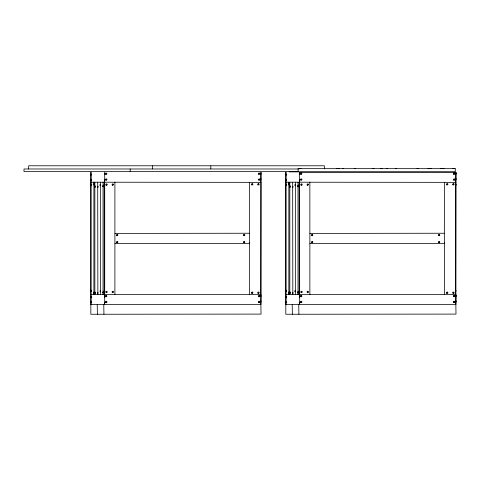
<?xml version="1.0" encoding="UTF-8"?>
<svg xmlns="http://www.w3.org/2000/svg" width="480" height="480" viewBox="0 0 480 480"><rect width="100%" height="100%" fill="white"/><g stroke="black" fill="none" stroke-linecap="round" stroke-linejoin="round"><path stroke-width="0.72" d="M90.84 184.518L90.84 184.872M90.894 184.866C90.9 186.732 90.804 182.568 90.924 184.698M90.966 179.67C91.026 182.052 91.014 177.978 91.02 179.76L91.02 179.676M90.966 174.378C91.086 176.748 90.924 172.554 91.05 174.552M91.05 179.85L91.02 179.934M90.966 296.814C91.05 299.166 91.014 295.38 91.02 296.904M90.924 290.838C90.804 292.896 90.834 288.774 90.924 290.67M91.05 302.286C90.948 304.254 91.014 300.408 91.02 302.196L91.02 302.118M91.188 290.664L91.188 291.012M91.242 291.006L91.218 290.154L91.218 291.522L91.272 290.922M93.99 184.488L93.96 183.63L93.936 184.23M93.99 292.89L93.96 292.032L93.936 292.626M94.758 186.498C94.716 184.668 94.806 188.616 94.704 186.582M94.788 186.582L94.77 186.924L94.788 186.498M95.052 186.582L95.082 185.904L95.136 186.582M95.052 292.548L95.052 292.902M95.106 292.896L95.082 292.044L95.1 292.638M97.776 186.864L97.824 186.18L97.86 186.864M97.86 187.038C97.698 185.436 97.878 188.712 97.806 186.948L97.806 187.032M97.776 292.92C97.824 294.858 97.842 291.552 97.806 292.92L97.782 292.77M100.158 184.866L100.158 185.22M100.206 185.13C100.206 186.966 100.146 183.114 100.242 184.956M100.446 184.866L100.446 185.22M100.53 185.04C100.398 182.946 100.524 187.056 100.5 185.208M100.236 291.354C100.206 289.584 100.092 292.458 100.242 291.27M100.53 291.186L100.476 291.864L100.476 290.502L100.53 291.27M103.164 186.264L103.218 185.58L103.254 186.264M103.248 186.438C103.08 184.854 103.278 188.106 103.2 186.348L103.2 186.432M103.014 292.578L102.96 291.924M103.17 292.164L103.218 291.72L103.218 293.088L103.248 292.23M104.046 185.256L104.046 185.61M104.1 185.598C104.118 187.722 104.01 183.012 104.13 185.43M104.352 180.15L104.352 180.504M104.406 180.24C104.388 178.446 104.34 182.298 104.436 180.33M104.13 291.576L104.082 292.254L104.082 290.892L104.13 291.66M104.358 296.514L104.388 295.83L104.442 296.514M104.394 291.396L104.394 291.75M104.358 302.592L104.388 303.45L104.358 302.766M104.424 296.334L104.388 297.192L104.436 296.346M104.442 291.402L104.424 292.254L104.424 290.892L104.442 291.486M104.442 302.766C104.436 303.768 104.358 301.008 104.406 302.682M286.2 184.608L286.182 185.376L286.182 184.014L286.236 184.698M285.804 290.838L285.84 290.154L285.888 290.748M285.93 302.112L285.96 302.97L286.014 302.37M285.93 296.814L285.93 297.168M285.984 296.826L285.96 297.672L285.96 296.31L286.014 296.904M286.152 290.664L286.152 291.012M286.23 290.598C286.194 288.774 286.116 293.028 286.236 290.838M288.87 184.314L288.924 183.63L288.954 184.488M288.87 292.716L288.924 292.032L288.954 292.89M289.668 186.408C289.752 188.76 289.716 184.968 289.722 186.498M290.07 186.75L290.046 185.904L290.046 187.266L290.1 186.582M289.722 292.896L289.752 292.638M290.016 292.548L290.088 293.052L290.1 292.728M292.74 292.92C292.83 295.656 292.836 290.286 292.74 293.094M295.17 185.13L295.152 184.362L295.152 185.724L295.206 185.04M295.494 184.956L295.44 185.724L295.44 184.362L295.458 184.956M295.494 185.04L295.464 185.208M295.17 291.354L295.152 291.864L295.122 291.006M295.41 291.186L295.44 290.502L295.494 291.096M297.924 186.096C297.936 184.608 297.972 188.058 297.894 186.264M297.924 292.572L297.948 291.72L297.948 293.088L297.93 292.494M297.978 292.578L297.93 292.32M298.134 292.164C298.134 293.37 298.254 291.042 298.128 292.32M299.064 185.346L299.046 186.114L299.046 184.752L299.094 185.346M299.094 185.43L299.064 185.598M299.316 173.898L299.352 174.756L299.352 173.394L299.37 174.162M299.37 180.498C299.322 182.664 299.424 177.87 299.316 180.504M299.01 291.396C299.118 293.67 299.004 289.746 299.064 291.486M299.322 302.592L299.352 303.45L299.352 302.088L299.37 302.856M299.322 296.334L299.352 297.192L299.406 296.514M299.436 291.486L299.388 292.254L299.388 290.892L299.358 291.75M455.814 179.148C455.838 180.996 455.82 177.138 455.814 178.974L455.784 178.89M455.838 291.012C455.766 289.05 455.85 292.662 455.76 290.67M91.272 184.782C91.164 186.624 91.164 182.766 91.272 184.608M90.924 290.922L90.906 290.664M93.936 184.404L93.96 184.998L93.906 184.404M95.106 186.414L95.082 187.266L95.13 186.342M93.936 292.8L93.96 293.394L93.906 292.8M94.788 292.812L94.74 293.406L94.758 292.812M94.758 292.638C94.836 293.568 94.644 291.528 94.788 292.638M95.136 292.812L95.082 293.406L95.106 292.554M104.436 174.162L104.388 174.756L104.388 173.394L104.406 174.162M104.442 185.52L104.424 184.752L104.424 186.114L104.388 185.43M285.858 184.608L285.84 184.014L285.888 184.608M286.014 174.642C285.918 176.49 285.906 172.626 286.014 174.468M285.888 184.782L285.84 185.376L285.804 184.698M286.014 179.934L285.96 180.528L285.93 179.85M285.984 179.76L285.96 179.166L286.002 180.174L286.014 179.76M285.888 290.922C285.744 292.17 285.93 289.896 285.858 290.922M288.87 184.23L288.924 184.998L288.9 184.482M288.87 292.626L288.924 293.394L288.9 292.884M289.752 292.812C289.644 294.618 289.752 290.514 289.668 292.902M290.1 292.812L290.046 293.406L290.07 292.554M292.74 186.774C292.842 184.932 292.842 188.796 292.74 186.948M295.17 291.096L295.152 290.502L295.206 291.186M295.494 291.27C295.344 292.452 295.542 290.334 295.458 291.27M298.128 186.174L298.182 185.58L298.182 186.942L298.164 186.174M299.436 185.52C299.34 187.362 299.334 183.498 299.436 185.346M299.406 296.598L299.352 295.83L299.376 296.346M455.814 173.49L455.832 174.258L455.832 172.896L455.868 173.574M455.76 184.866L455.808 184.014L455.808 185.376L455.838 184.518M455.784 295.926L455.832 295.332L455.868 296.016M455.784 301.41C455.886 299.568 455.892 303.432 455.784 301.584M93.936 184.482L93.99 184.14M91.02 296.826L91.05 296.994M93.936 292.884L93.99 292.536M102.96 186.744L103.014 186.084M102.96 186.498L102.96 185.778M104.406 173.904L104.436 174.072M102.96 292.884L102.96 292.236M289.728 186.342L289.752 186.582M285.984 302.118L285.96 301.602L285.996 302.622L286.014 302.196M295.17 291.018L295.122 291.36M455.808 179.232L455.862 178.884M260.874 174.234L260.886 172.986M260.874 179.718L260.874 178.404M260.88 296.67L260.88 295.356M260.88 302.16L260.88 300.84M90.972 182.202L90.972 294.63M104.202 182.202L104.202 294.63M93.894 294.63L93.894 182.202M285.936 182.202L285.936 294.63M299.166 182.202L299.166 294.63M288.852 294.63L288.852 182.202M455.706 294.63L455.706 182.202M90.846 172.188L90.846 182.202L261.036 182.358L260.874 294.63L90.846 294.63L90.846 304.638L260.874 304.638L261.036 314.1L90.846 314.262L90.846 304.638M91.032 172.188L91.032 182.202M90.846 182.202L90.846 294.63M104.712 172.188L104.712 304.638M100.386 182.202L100.386 294.63M114.942 233.406L249.336 233.244L249.498 243.426L114.942 243.426M91.032 294.63L91.032 304.638M103.044 294.63L103.044 182.202M114.9 294.63L114.9 182.202M249.54 182.202L249.378 233.184M260.874 182.202L261.036 172.35M285.81 172.188L285.81 182.202L456 182.358L455.838 294.63L285.81 294.63L285.81 304.638L455.838 304.638L456 314.1L285.81 314.262L285.81 304.638M285.996 172.188L285.996 182.202M285.81 182.202L285.81 294.63M295.35 182.202L295.35 294.63M309.906 233.406L444.3 233.244L444.462 243.426L309.906 243.426M260.874 304.638L261.036 294.786M285.996 294.63L285.996 304.638M298.008 294.63L298.008 182.202M309.864 294.63L309.864 182.202M444.504 182.202L444.342 233.184M455.838 182.202L456 172.35M455.838 304.638L456 294.786M94.848 182.202L94.848 294.63M289.806 182.202L289.806 294.63M28.602 168.93L28.716 165.774L324.354 165.774L324.462 168.93M299.196 168.624L301.032 168.624M336.396 168.624L337.758 168.624M338.238 168.624L339.6 168.624M342.234 168.624L343.59 168.624M354.21 168.624L355.566 168.624M372.666 168.624L374.022 168.624M380.73 168.624L382.092 168.624M386.28 168.624L387.642 168.624M395.238 168.624L396.594 168.624M417.018 168.624L418.38 168.624M427.992 168.624L429.348 168.624M430.26 168.624L431.622 168.624M440.664 168.624L444.036 168.624M452.718 168.624L454.458 168.624M298.26 168.66L455.196 168.66M298.536 168.984L24 168.984L24 171.546L298.554 171.546M289.128 171.87L455.196 171.87L455.358 168.714M299.676 172.188L455.838 172.188M292.668 182.202L292.824 294.492M97.704 182.202L97.86 294.492M444.504 294.63L444.342 242.898M299.676 304.638L299.514 172.35M298.902 314.262L298.74 304.8M292.356 314.262L292.194 304.8M249.54 294.63L249.378 242.898M103.938 314.262L103.776 304.8M97.392 314.262L97.23 304.8M100.236 184.872L100.242 185.04M299.4 180.24L299.4 180.33M299.406 185.52L299.424 185.094L299.442 185.43M298.128 292.494L298.182 293.088L298.212 292.23M100.212 291.354L100.218 291.006M455.862 294.84L455.862 304.428M455.862 172.404L455.862 181.986M298.098 168.714L298.098 171.816M260.898 172.404L260.898 181.986M260.904 182.358L260.904 294.468M260.898 294.84L260.898 304.428M210.81 165.936L210.81 168.822M152.376 165.828L152.376 168.93M130.176 168.984L130.176 171.546M91.236 184.608L91.254 185.034L91.236 184.608M285.804 184.518L285.87 185.034L285.858 184.524M285.984 174.468L285.996 174.894L285.984 174.468M292.758 186.69L292.758 187.2L292.74 186.696M455.802 301.326L455.802 301.824L455.784 301.332M455.802 295.836L455.832 296.694L455.784 295.848M290.016 292.386L290.046 292.044L290.016 292.386M105.858 173.616C106.266 174.9 106.854 172.704 105.858 173.616M105.942 179.466C106.356 180.756 106.944 178.56 105.942 179.466M106.212 184.488C106.626 185.772 107.214 183.576 106.212 184.488M112.458 184.488C112.872 185.772 113.46 183.576 112.458 184.488M106.212 291.858C106.626 293.148 107.208 290.952 106.212 291.858M105.858 296.052C106.272 297.336 106.86 295.146 105.858 296.052M105.948 301.908C106.356 303.192 106.944 300.996 105.948 301.908M112.458 291.858C112.872 293.148 113.46 290.952 112.458 291.858M251.91 184.23C252.318 185.514 252.906 183.318 251.91 184.23M258.81 173.616C259.218 174.9 259.806 172.704 258.81 173.616M258.156 184.23C258.57 185.514 259.158 183.318 258.156 184.23M258.894 179.466C259.308 180.756 259.896 178.56 258.894 179.466M251.91 292.626C252.318 293.916 252.906 291.72 251.91 292.626M258.156 292.626C258.57 293.916 259.158 291.72 258.156 292.626M258.81 296.052C259.224 297.336 259.812 295.146 258.81 296.052M258.9 301.908C259.302 303.186 259.902 301.014 258.9 301.908M300.822 173.616C301.23 174.9 301.818 172.704 300.822 173.616M300.906 179.466C301.32 180.756 301.908 178.56 300.906 179.466M301.176 184.488C301.584 185.772 302.172 183.576 301.176 184.488M307.422 184.488C307.836 185.772 308.424 183.576 307.422 184.488M301.176 291.858C301.584 293.148 302.172 290.952 301.176 291.858M300.822 296.052C301.23 297.33 301.83 295.158 300.822 296.052M300.906 301.908C301.32 303.192 301.908 300.996 300.906 301.908M307.422 291.858C307.83 293.136 308.43 290.97 307.422 291.858M446.874 184.23C447.282 185.514 447.87 183.318 446.874 184.23M453.774 173.616C454.182 174.9 454.77 172.704 453.774 173.616M453.12 184.23C453.534 185.514 454.116 183.318 453.12 184.23M453.858 179.466C454.272 180.756 454.86 178.56 453.858 179.466M446.874 292.626C447.282 293.916 447.87 291.72 446.874 292.626M453.12 292.626C453.534 293.916 454.116 291.72 453.12 292.626M453.774 296.052C454.188 297.336 454.776 295.146 453.774 296.052M453.864 301.908C454.272 303.192 454.86 300.996 453.864 301.908M116.556 234.978C117.618 237.63 118.938 233.082 116.556 234.978M116.958 235.068C117.48 236.376 118.128 234.126 116.958 235.068M116.556 242.034C117.618 244.686 118.938 240.138 116.556 242.034M116.958 242.124C117.48 243.432 118.128 241.182 116.958 242.124M243.48 234.978C244.536 237.63 245.856 233.082 243.48 234.978M243.876 235.068C244.398 236.376 245.052 234.126 243.876 235.068M243.48 242.034C244.536 244.686 245.856 240.138 243.48 242.034M243.876 242.124C244.398 243.432 245.052 241.182 243.876 242.124M311.52 234.978C312.582 237.63 313.902 233.082 311.52 234.978M311.916 235.068C312.444 236.376 313.092 234.126 311.916 235.068M311.52 242.034C312.582 244.686 313.902 240.138 311.52 242.034M311.916 242.124C312.444 243.432 313.092 241.182 311.916 242.124M438.444 234.978C439.5 237.63 440.82 233.082 438.444 234.978M438.84 235.068C439.362 236.376 440.016 234.126 438.84 235.068M438.444 242.034C439.5 244.686 440.82 240.138 438.444 242.034M438.84 242.124C439.362 243.432 440.016 241.182 438.84 242.124M112.446 185.16A0.684 0.678 0 0 0 113.466 184.572A0.684 0.678 0 0 0 112.446 183.984A0.684 0.678 0 0 0 112.446 185.16M106.2 292.536A0.684 0.678 0 0 0 107.22 291.948A0.684 0.678 0 0 0 106.2 291.36A0.684 0.678 0 0 0 106.2 292.536M106.2 185.16A0.684 0.678 0 0 0 107.22 184.572A0.684 0.678 0 0 0 106.2 183.984A0.684 0.678 0 0 0 106.2 185.16M112.446 292.536A0.684 0.678 0 0 0 113.466 291.948A0.684 0.678 0 0 0 112.446 291.36A0.684 0.678 0 0 0 112.446 292.536M258 293.196A0.684 0.678 0 0 0 259.14 292.89A0.684 0.678 0 0 0 258.306 292.056A0.684 0.678 0 0 0 258 293.196M251.754 293.196A0.684 0.678 0 0 0 252.894 292.89A0.684 0.678 0 0 0 252.06 292.056A0.684 0.678 0 0 0 251.754 293.196M258 184.794A0.684 0.678 0 0 0 259.14 184.488A0.684 0.678 0 0 0 258.306 183.654A0.684 0.678 0 0 0 258 184.794M251.754 184.794A0.684 0.678 0 0 0 252.894 184.488A0.684 0.678 0 0 0 252.06 183.654A0.684 0.678 0 0 0 251.754 184.794M258.654 296.622A0.684 0.678 0 0 0 259.794 296.316A0.684 0.678 0 0 0 258.96 295.482A0.684 0.678 0 0 0 258.654 296.622M258.744 302.472A0.684 0.678 0 0 0 259.884 302.172A0.684 0.678 0 0 0 259.05 301.338A0.684 0.678 0 0 0 258.744 302.472M105.792 302.472A0.684 0.678 0 0 0 106.932 302.172A0.684 0.678 0 0 0 106.098 301.338A0.684 0.678 0 0 0 105.792 302.472M105.702 296.622A0.684 0.678 0 0 0 106.842 296.316A0.684 0.678 0 0 0 106.008 295.482A0.684 0.678 0 0 0 105.702 296.622M258.654 174.18A0.684 0.678 0 0 0 259.794 173.88A0.684 0.678 0 0 0 258.96 173.046A0.684 0.678 0 0 0 258.654 174.18M258.738 180.036A0.684 0.678 0 0 0 259.878 179.73A0.684 0.678 0 0 0 259.044 178.896A0.684 0.678 0 0 0 258.738 180.036M105.786 180.036A0.684 0.678 0 0 0 106.926 179.73A0.684 0.678 0 0 0 106.092 178.896A0.684 0.678 0 0 0 105.786 180.036M105.702 174.18A0.684 0.678 0 0 0 106.842 173.88A0.684 0.678 0 0 0 106.008 173.046A0.684 0.678 0 0 0 105.702 174.18M307.41 185.16A0.684 0.678 0 0 0 308.43 184.572A0.684 0.678 0 0 0 307.41 183.984A0.684 0.678 0 0 0 307.41 185.16M301.164 292.536A0.684 0.678 0 0 0 302.184 291.948A0.684 0.678 0 0 0 301.164 291.36A0.684 0.678 0 0 0 301.164 292.536M301.164 185.16A0.684 0.678 0 0 0 302.184 184.572A0.684 0.678 0 0 0 301.164 183.984A0.684 0.678 0 0 0 301.164 185.16M307.41 292.536A0.684 0.678 0 0 0 308.43 291.948A0.684 0.678 0 0 0 307.41 291.36A0.684 0.678 0 0 0 307.41 292.536M452.964 293.196A0.684 0.678 0 0 0 454.104 292.89A0.684 0.678 0 0 0 453.27 292.056A0.684 0.678 0 0 0 452.964 293.196M446.718 293.196A0.684 0.678 0 0 0 447.858 292.89A0.684 0.678 0 0 0 447.024 292.056A0.684 0.678 0 0 0 446.718 293.196M452.964 184.794A0.684 0.678 0 0 0 454.104 184.488A0.684 0.678 0 0 0 453.27 183.654A0.684 0.678 0 0 0 452.964 184.794M446.718 184.794A0.684 0.678 0 0 0 447.858 184.488A0.684 0.678 0 0 0 447.024 183.654A0.684 0.678 0 0 0 446.718 184.794M453.618 296.622A0.684 0.678 0 0 0 454.758 296.316A0.684 0.678 0 0 0 453.924 295.482A0.684 0.678 0 0 0 453.618 296.622M453.708 302.472A0.684 0.678 0 0 0 454.848 302.172A0.684 0.678 0 0 0 454.014 301.338A0.684 0.678 0 0 0 453.708 302.472M300.756 302.472A0.684 0.678 0 0 0 301.896 302.172A0.684 0.678 0 0 0 301.062 301.338A0.684 0.678 0 0 0 300.756 302.472M300.666 296.622A0.684 0.678 0 0 0 301.806 296.316A0.684 0.678 0 0 0 300.972 295.482A0.684 0.678 0 0 0 300.666 296.622M453.618 174.18A0.684 0.678 0 0 0 454.758 173.88A0.684 0.678 0 0 0 453.924 173.046A0.684 0.678 0 0 0 453.618 174.18M453.702 180.036A0.684 0.678 0 0 0 454.842 179.73A0.684 0.678 0 0 0 454.008 178.896A0.684 0.678 0 0 0 453.702 180.036M300.75 180.036A0.684 0.678 0 0 0 301.89 179.73A0.684 0.678 0 0 0 301.056 178.896A0.684 0.678 0 0 0 300.75 180.036M300.666 174.18A0.684 0.678 0 0 0 301.806 173.88A0.684 0.678 0 0 0 300.972 173.046A0.684 0.678 0 0 0 300.666 174.18"/></g></svg>
